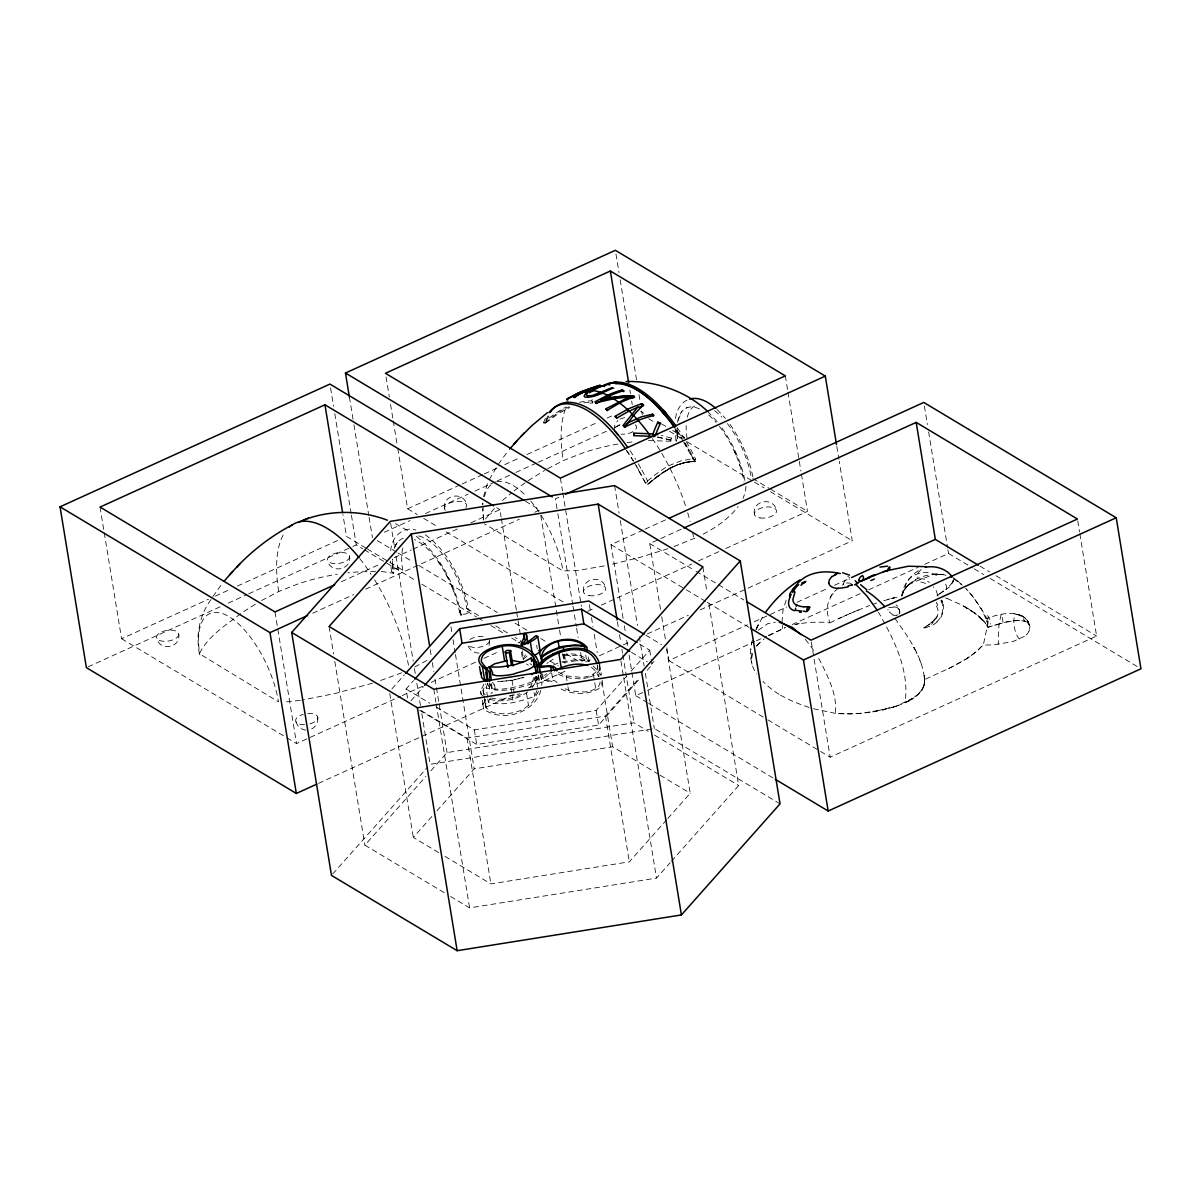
<?xml version="1.0" encoding="UTF-8"?>
<svg xmlns="http://www.w3.org/2000/svg" width="1201" height="1201" viewBox="0 0 1201 1201"><rect width="100%" height="100%" fill="white"/><g stroke="black" fill="none" stroke-linecap="round" stroke-linejoin="round"><path stroke-width="0.75" stroke-dasharray="5 3.75" d="M745.971 486.135L745.521 491.479L743.059 498.4M924.62 682.003L924.275 675.743L924.44 678.865M782.001 622.238L782.992 610.003L786.67 598.698M210.941 599.569C199.471 615.197 195.793 635.224 199.456 654.035M843.012 584.617L844.843 580.699L849.753 578.912M677.064 428.277L677.439 437.404M903.407 591.643L901.816 595.981L903.858 590.096L909.848 583.431L916.078 579.197L923.809 576.135A23.93 11.455 -9.3 0 1 934.648 574.498L936.87 574.438M418.699 535.961A57.903 25.026 65.5 0 1 466.784 608.547C473.374 612.495 462.745 616.473 459.623 612.825A59.57 25.761 65.5 0 0 414.525 539.624M482.742 504.615L482.817 503.054L482.757 504.375M198.195 636.815L198.255 635.524M198.255 635.269L198.315 633.948M489.287 684.105L489.543 692.572M491.449 683.879L492.245 688.728L491.014 693.833M600.065 681.973C600.215 687.918 593.504 689.944 588.88 691.221A14.127 6.756 -9.3 0 1 584.407 692.001L571 690.995L561.903 687.603M922.999 688.188L924.62 681.778M953.039 581.659C954.3 576.735 951.582 587.049 948.22 587.694A40.309 19.291 -9.3 0 1 946.523 588.985L944.842 590.201M494.917 689.824L494.947 689.314A68.832 32.952 -9.3 0 0 494.917 687.152L494.076 682.123M178.784 634.263A11.214 5.374 -9.3 0 1 162.27 641.154A11.214 5.374 -9.3 0 1 162 631.786A11.214 5.374 -9.3 0 1 178.784 634.263C181.006 647.909 159.448 651.603 156.836 638.256M317.815 717.582C318.265 722.657 315.398 727.686 310.564 729.457M349.596 556.588A11.214 5.374 -9.3 0 1 333.082 563.464A11.214 5.374 -9.3 0 1 332.812 554.111A11.214 5.374 -9.3 0 1 349.596 556.588C351.818 570.22 330.26 573.928 327.648 560.582M444.475 508.338C442.253 494.707 463.811 490.999 466.423 504.345M489.152 645.357L489.573 640.478M583.521 591.673C581.284 578.026 602.842 574.318 605.469 587.679M614.357 430.108L614.777 425.229L617.779 420.47M754.333 513.998C752.096 500.352 773.654 496.644 776.281 510.005M752.396 640.193C749.349 651.317 749.649 664.318 756.75 673.926M671.389 438.17L661.316 435.332M657.382 436.924L671.164 440.016M924.38 684.225L924.56 682.904M483.162 696.13L481.361 694.523L480.52 691.251L484.363 683.099M538.498 691.281L532.388 702.165L523.801 708.995A23.224 11.124 -9.3 0 1 515.079 712.253L511.926 712.944A24.08 11.53 -9.3 0 1 496.583 713.214A23.81 11.394 -9.3 0 1 491.509 711.788L486.225 707.914L483.027 690.215L485.654 684.03M486.225 707.914L485.414 704.792L487.081 700.168M390.775 550.794C390.895 538.258 402.83 525.422 415.861 530.121M675.502 418.518C676.448 410.262 681.207 401.704 689.524 399.077M939.392 594.03L946.553 588.925L946.673 586.448L944.827 582.38M483.478 496.839L487.591 483.102M901.801 595.996C903.152 584.392 910.853 574.153 921.392 569.229L917.414 573.688L917.969 578.236M1029.572 629.219L1029.767 628.078A35.775 17.129 -9.3 0 0 1029.812 626.186L1029.107 624.025A13.031 6.245 -9.3 0 0 1026.119 621.728C1014.229 617.975 1002.009 623.424 990.51 626.427M924.004 685.696L924.515 683.384A48.806 23.359 -9.3 0 0 924.56 680.652C923.224 657.803 908.346 637.146 895.21 618.83M751.316 644.577L752.021 641.859M556.994 682.753C553.496 676.253 536.292 685.155 546.53 675.938A29.064 13.917 -9.3 0 1 548.302 674.407M678.01 420.41L681.778 411.688M1029.362 630.06L1029.017 631.02M538.468 675.653L535.916 682.063L531.818 687.993M540.855 690.23C534.715 713.064 502.063 722.927 483.748 709.1L482.111 700.964M752.607 653.299L751.391 660.115L751.961 664.243M487.516 697.06L486.18 687.362A28.629 13.706 -9.3 0 1 487.471 684.45L488.387 683.099M536.952 690.635L534.64 696.31L530.377 697.856A65.635 31.421 -9.3 0 1 522.63 700.273L513.307 702.555A35.264 16.874 -9.3 0 1 503.219 703.696L501.042 703.741A36.886 17.655 -9.3 0 1 492.485 703.246L488.567 701.939A28.629 13.706 -9.3 0 1 489.858 699.027M924.049 685.576L921.978 690.035L917.474 695.169A40.864 19.561 -9.3 0 1 911.919 699.207L908.617 701.054M536.111 676.703L530.001 687.588M534.19 677.124L532.253 681.733L532.854 685.381M902.912 592.573L902.131 594.57L905.179 588.64L903.978 590.622M923.734 686.492L920.612 691.866M647.414 481.061L646.648 482.862M547.596 418.428L545.945 422.302L548.932 416.011M937.876 614.357L937.155 616.008M394.468 547.956L395.73 545.029M525.528 654.8L522.87 659.124M756.135 629.444L762.425 617.179M755.984 629.759L758.852 623.229L756.615 628.063M952.858 582.17L946.553 588.925M545.839 422.677L558.6 413.489L569.769 407.439M489.257 479.739L497.349 465.763M671.389 437.945L670.819 440.302M830.101 597.287L835.175 590.817M381.242 571.406L393.613 573.267A59.57 25.761 65.5 0 1 392.532 559.306M485.669 699.327L483.177 704.206L483.072 707.449M831.813 594.54L827.759 604.328L827.414 613.171L829.681 622.839L827.744 622.658A56.837 27.203 -9.3 0 0 822.37 622.208L809.114 622.328L795.918 624.265M395.714 545.059L397.276 542.582M940.863 617.494C943.551 612.495 944.932 605.394 941.734 600.365M489.888 699.027L490.503 698.081M212.847 596.672L221.885 583.986M498.31 464.322L507.423 451.726M921.978 689.99L916.678 695.799M908.466 584.932L904.443 589.856A65.89 31.541 -9.3 0 0 902.897 592.663M485.489 518.952L495.593 506.987M923.914 627.943L923.959 627.958A3.498 2.942 24.8 0 0 924.515 627.928A8.917 7.476 24.5 0 0 925.16 627.838L925.611 627.748A27.893 23.254 23.7 0 0 927.037 627.372L930.685 625.346A9.293 3.258 -48.4 0 0 931.691 624.25L933.252 621.863L932.321 622.073A4.549 1.591 -48.4 0 0 931.18 622.899L936.87 616.879L934.438 620.046A31.947 26.092 17.8 0 1 932.997 621.277L925.476 626.877M905.359 588.385L911.169 582.23M906.47 586.989L908.061 585.052M756.795 645.673L764.091 638.887M583.776 402.83A69.628 53.535 -58.3 0 1 591.868 402.38L592.949 401.569M899.054 613.981L899.504 613.396A5.089 3.693 16.9 0 0 899.714 612.96L899.414 607.421L896.021 604.884M391.931 688.849L404.362 674.857M407.574 698.111L406.073 688.999L413.549 680.577M410.952 700.768L423.413 686.732M332.722 873.998L427.631 767.094M444.22 892.688L364.879 845.144L425.905 776.416M430.874 770.802L447.072 752.577L633.963 722.777L648.24 731.334M438.65 852.59L413.324 837.412L431.955 816.425M436.924 810.825L474.2 768.85L612.645 746.782L658.553 774.285M436.233 707.074L474.335 729.908L596.161 710.482L626.066 676.809M631.05 671.194L649.741 650.146L638.617 643.481M421.116 710.617L467.024 738.135L605.469 716.051L639.007 678.28M651.437 664.288L653.914 661.481M419.569 710.241L476.722 744.485L598.548 725.059L639.668 678.745M647.144 670.338L652.128 664.723L651.227 659.259M756.225 646.318L759.407 642.73M444.986 856.388L490.894 883.906L629.339 861.823L666.6 819.848M667.846 818.451L690.215 793.26L666.645 649.336M450.555 896.486L469.606 907.896L656.497 878.096L670.203 862.663M671.449 861.267L738.675 785.529L708.59 601.791M671.044 440.287L657.623 437.209M936.825 621.653A31.001 24.08 3.8 0 0 940.518 617.344A28.764 22.834 -8.1 0 0 942.605 607.631L942.154 602.737A1.711 1.516 -1.6 0 0 942.47 601.971L942.335 601.191A2.327 2.057 -1.6 0 0 941.809 600.5L942.995 602.752L941.374 600.08M934.513 619.956L934.753 619.716A17.249 14.157 19.3 0 0 935.624 618.68M918.855 693.818L907.085 701.774M758.341 630.18L767.709 623.694L775.306 622.133M937.23 621.938L934.003 624.415A28.644 23.96 24.2 0 1 929.154 626.712M634.413 462.7L645.553 483.312L647.339 484.423L649.336 482.682A126.555 95.254 -60.7 0 1 669.573 468.195L675.983 465.523M591.883 401.104L592.678 402.966L586.118 403.236M502.453 500.472L511.596 492.815M647.474 480.985L656.962 473.464A126.51 95.51 -61 0 1 668.567 465.778L680.982 460.869L693.187 458.677A114.41 49.661 65.6 0 0 688.143 448.934M546.965 663.432L548.211 662.382M639.442 471.347A114.846 48.761 65.9 0 1 645.568 483.252L647.714 484.498L661.421 473.734L673.191 466.724M650.387 482.186C662.096 472.218 675.608 463.331 691.236 461.559M834.515 591.357L837.157 589.286M514.043 490.849L526.684 481.706M536.442 677.199L536.757 678.16A78.155 37.411 -9.3 0 1 537.042 679.376C533.364 685.02 522.645 685.981 516.34 688.518A32.157 15.388 -9.3 0 1 498.94 690.26L494.917 689.929M928.583 624.865L930.009 623.844L924.019 627.733M527.734 691.911C516.49 700.168 500.997 703.201 487.681 698.622M943.611 591.012L938.777 594.45M240.71 613.636C225.773 625.196 207.803 636.245 199.426 653.749L278.512 701.864A71.084 30.731 65.5 0 0 229.091 616.698A71.084 30.731 65.5 0 0 199.846 654.71M938.822 594.36L936.96 595.621A67.962 32.532 -9.3 0 1 938.281 595.966M967.15 658.328L969.387 656.797M937.546 595.291L936.45 591.027L933.417 586.899M523.666 658.899L525.062 657.893A21.258 10.178 -9.3 0 0 527.044 655.971M549.442 673.551L550.779 672.665M914.006 697.796L896.006 706.203L872.767 711.878L877.631 711.037M1024.378 636.41L1012.683 641.619L995.689 644.532A65.89 31.541 -9.3 0 1 990.134 644.952L984.099 645.072A25.491 12.205 -9.3 0 1 983.139 645.042L977.224 650.717A111.993 53.61 -9.3 0 1 964.808 659.859L951.492 667.231L924.605 679.556M926.872 626.006L927.938 625.316M243.653 611.579L255.843 603.893M528.14 480.685L544.593 470.447M549.668 661.316L553.286 659.214M911.919 699.207L912.94 698.562M694.568 459.908C695.589 457.371 695.109 462.265 694.658 461.244M667.08 470.011L670.023 468.255A126.976 95.329 -60.5 0 0 647.714 484.483M558.465 672.305L566.196 675.893L582.02 677.424A14.127 6.756 -9.3 0 0 586.493 676.643C591.988 675.608 599.629 671.899 597.347 665.009M768.94 635.674L785.169 627.553M925.355 626.952L924.23 627.613M426.925 660.46L413.955 667.441M703.155 534.235L711.427 529.566A119.094 57.002 -9.3 0 0 730.118 515.469A121.241 58.038 -9.3 0 0 738.09 506.537M261.608 600.515L278.737 591.508L298.764 583.641A119.094 57.002 -9.3 0 1 328.053 575.91A121.241 58.038 -9.3 0 1 337.286 574.258M547.611 468.78L563.239 460.614L583.266 452.747A119.094 57.002 -9.3 0 1 612.555 445.016A121.241 58.038 -9.3 0 1 618.08 443.995M619.941 419.134L624.79 417.513M909.757 700.453L904.953 702.795A63.698 30.49 -9.3 0 1 894.069 706.894L882.435 710.031L887.164 708.89M670.023 468.255L672.005 467.279M674.076 546.56L696.895 537.312M829.951 622.794L833.839 620.932A371.049 177.613 -9.3 0 1 846.54 615.092L859.586 609.402M909.022 700.784L904.984 702.735C909.878 670.668 893.964 639.337 878.486 612.255M948.505 668.687L965.424 659.499A110.987 53.129 -9.3 0 0 978.875 649.291L983.484 644.216L986.336 630.615A32.037 3.243 -73.9 0 0 987.192 627.057L988.768 619.01A11.004 1.111 -73.9 0 0 988.813 617.93L986.516 618.26M671.944 467.054L676.388 465.372M553.316 665.174L558.315 663.012M565.821 408.22L569.064 406.809M104.232 532.674L121.601 638.737L208.494 599.224M215.309 596.131L230.637 589.151M237.453 586.058L337.976 540.345M397.741 448.348L407.634 508.774L460.463 484.754M462.16 483.973L482.607 474.68M484.318 473.9L497.935 467.699M504.75 464.607L520.093 457.626M526.909 454.533L598.473 421.986M606.985 418.113L612.105 415.786M88.093 666.855L221.329 606.265M228.16 603.157L246.956 594.615M248.652 593.834L351.142 547.236M352.854 546.455L356.277 544.909L362.687 548.752M384.38 532.223L410.006 520.573M425.379 513.593L468.09 494.166M474.92 491.059L495.412 481.736M497.124 480.955L514.208 473.194M515.905 472.413L536.412 463.091M538.123 462.325L606.445 431.249M614.987 427.361L621.818 424.253M341.444 581.704L380.627 563.885M394.258 557.684L411.297 549.938M412.994 549.157L459.007 528.245M470.927 522.81L499.901 509.644L501.087 516.955M558.825 497.304L555.417 498.85L557.534 511.806M312.695 613.216L353.695 594.57M365.644 589.136L519.387 519.222M534.76 512.226L539.88 509.9L525.453 501.252M623.079 618.335L611.024 544.669L643.316 529.986M645.012 529.206L667.11 519.162M660.52 609.372L649.741 543.543L682.198 528.785M286.919 737.819L296.557 743.584L400.488 696.325M402.185 695.544L422.632 686.251M431.159 682.378L475.461 662.231M483.973 658.358L499.301 651.392M518.051 642.865L521.459 641.319L515.019 637.461M587.709 611.294L594.525 608.201M601.341 605.094L691.641 564.035M698.457 560.927L718.904 551.634M725.719 548.542L807.492 511.341L801.202 472.894M318.535 783.352L513.262 694.809M528.635 687.813L566.211 670.728M585.788 661.931L590.907 659.604M599.449 655.716L621.653 645.613M623.364 644.847L630.195 641.739M647.279 633.963L688.278 615.317M700.228 609.883L746.346 588.91M748.058 588.145L852.26 540.75L839.229 461.214M666.81 647.759L668.912 660.565L747.472 624.835M754.303 621.728L786.745 606.97M796.999 602.317L827.744 588.325M834.575 585.217L849.948 578.236M629.114 655.176L635.749 695.694L645.958 691.055M647.654 690.29L754.738 641.589M756.435 640.809L766.643 636.17M768.34 635.404L785.334 627.673M792.135 624.58L860.126 593.654M868.623 589.796L917.924 567.382M924.725 564.29L948.52 553.466L972.57 567.878M820.583 751.466L830.161 757.2L1096.603 636.05L1079.834 533.664M692.962 458.812A2.477 1.321 22.6 0 0 694.043 460.118L694.418 459.983A112.609 48.61 65.6 0 0 685.005 442.824M843.282 616.548L846.54 615.092L838.538 618.635M849.813 613.636L869.674 605.499M401.765 672.8L377.204 681.718M685.711 408.28L687.903 407.394M675.908 465.357L676.794 465.207M676.313 465.192L677.184 465.057M897.763 614.837L896.336 615.242M676.703 465.042L680.006 464.066M677.109 464.892L680.397 463.931M523.651 677.304L511.641 680.472L498.19 681.583M532.253 681.733L527.99 683.279A65.635 31.421 -9.3 0 1 520.243 685.696L510.92 687.978A35.264 16.874 -9.3 0 1 500.832 689.119L498.655 689.164A36.886 17.655 -9.3 0 1 490.098 688.668L486.03 687.963M873.157 604.223L876.67 602.992M667.906 548.707L640.133 557.324L611.414 564.44M589.511 677.064L593.204 675.713A11.77 5.63 -9.3 0 0 596.372 674.016L599.314 670.623L599.915 665.654M895.991 706.248L891.803 707.599L896.321 706.158M679.901 463.916L682.003 463.451M372.565 683.174L334.989 693.517L301.706 700.138M521.94 677.995L523.951 677.364M680.306 463.796L682.408 463.331M562.759 662.607L579.693 660.31A32.037 15.328 -9.3 0 1 584.241 660.625L589.106 661.571L588.205 656.106M999.367 623.935L987.807 627.237L987.147 619.611A16.664 1.681 -73.9 0 1 987.898 618.155C1000.673 613.035 1024.603 608.231 1029.782 625.991L1027.41 622.388M989.654 626.757L987.792 627.312A84.16 40.279 -9.3 0 0 986.817 625.421A100.974 48.34 -9.3 0 0 982.283 619.521M883.786 600.665L899.939 596.447M561.993 661.736L576.57 659.559A24.515 11.74 -9.3 0 1 580.458 659.664L586.613 660.49L585.728 655.025M1000.328 623.679L1002.189 623.154M681.913 463.316L684.015 462.895M682.303 463.211L686.026 462.43M588.145 677.484L583.611 678.46M519.748 678.61L503.85 681.387A37.997 18.195 -9.3 0 1 495.112 681.583M890.857 598.608L894.445 597.693L887.749 599.404M683.909 462.79L685.621 462.52M886.698 708.95L863.294 713.049A83.109 39.783 -9.3 0 1 850.203 713.844L835.356 713.334C837.487 695.439 828.69 678.355 821.049 662.742A95.134 43.071 72.6 0 0 817.446 656.452M794.657 624.58L799.22 623.514M517.196 694.418L519.763 693.818M579.422 402.29L584.902 401.269A72.105 55.441 -58.3 0 1 586.583 401.074L591.748 400.789A114.38 49.361 65.6 0 1 592.483 398.927M685.516 462.415L686.432 462.34M604.328 565.926L578.026 570.43L563.014 570.97L484.348 523.816M685.906 462.34L687.227 462.175M686.311 462.25L695.334 461.319L694.268 461.259M687.107 462.1L689.239 461.83M562.488 654.95C571.736 652.593 582.59 654.065 589.106 661.571M563.644 655.611L577.261 655.431L586.613 660.49M780.034 803.859L654.38 728.557L430.108 764.316L421.356 710.947M688.698 461.83L689.629 461.769M514.418 694.989L508.669 695.739M300.19 700.378L283.451 702.225M689.509 461.709L692.031 461.469M541.711 685.351A105.493 50.502 -9.3 0 0 541.771 682.138L550.418 680.952L555.192 683.279M888.77 607.586L893.904 607.121M691.1 461.514L692.437 461.439M691.896 461.424L692.842 461.394M592.934 402.815L592.498 401.659M692.286 461.394L693.232 461.364M692.692 461.364L693.638 461.334M693.082 461.334L694.824 461.274M693.472 461.304L694.418 461.289M648.48 440.602L674.046 441.307M580.188 678.82L570.145 678.175L561.272 675.668A32.562 15.583 -9.3 0 1 557.099 673.281L556.123 672.455M934.483 574.483L935.894 574.438M375.688 571.241L354.445 572.126A121.241 58.038 -9.3 0 0 347.78 572.817M937.771 574.438L940.368 574.483A35.775 17.129 -9.3 0 1 943.956 574.724L946.013 574.994M938.897 574.453L940.368 574.483L937.245 574.363L943.25 574.663M479.124 653.059C473.825 653.314 468.915 649.561 467.624 644.472M851.359 583.356L849.077 583.085A16.334 4.279 12.2 0 0 846.75 582.995L843.162 583.551A5.089 1.336 12.2 0 0 843.147 584.166L843.402 584.437M305.85 730.058C301.076 729.878 297.082 726.035 295.881 721.576M488.417 702.54L487.816 698.892M684.555 438.155L680.126 437.734A3.438 1.651 -9.3 0 0 678.805 438.08L676.073 439.941L676.643 441.443M946.013 575.294L941.179 574.168A96.711 49.076 73.9 0 0 934.348 573.958C925.686 577.981 917.084 580.203 908.557 584.857A32.517 30.265 76.5 0 1 911.619 582.365L916.603 579.678L921.587 578.747A11.124 10.344 76.5 0 1 925.13 579.543L929.349 582.485M813.407 708.71L835.341 713.379A77.96 37.321 -9.3 0 0 872.737 711.743M893.049 615.107L887.074 610.093M809.189 707.404L805.376 706.143A222.951 106.724 -9.3 0 1 790.603 700.333L780.44 695.214M947.229 598.503L962.106 605.244L976.713 614.507A140.187 67.106 -9.3 0 1 979.866 617.149L982.298 619.521M395.459 523.711L409.736 531.758M402.8 548.061A57.903 25.026 65.5 0 0 402.71 570.16L395.639 568.628A3.438 1.651 -9.3 0 0 394.303 568.974L391.466 571.181L393.613 573.267M847.741 576.465L849.753 577.486M963.337 605.92L973.26 611.97M964.403 606.505L968.126 608.682M545.059 422.992L556.273 413.895A117.818 90.811 -58.6 0 1 565.761 408.25A117.953 50.997 65.5 0 0 563.239 460.614M526.518 664.003L528.305 665.024M980.046 566.196L989.624 571.931M996.004 575.759L1096.603 636.05M974.176 568.839L983.799 574.603M990.209 578.447L1140.95 668.792M640.583 411.312L643.796 413.234M661.481 423.833L666.315 426.73M672.74 430.589L687.212 439.251A57.903 25.026 65.5 0 1 686.206 425.619M752.892 478.614L768.955 488.237M770.562 489.197L807.492 511.341M648.72 418.774L655.13 422.617M669.558 431.264L680.772 437.99M687.182 441.833L752.892 481.211M754.498 482.171L764.106 487.921M770.517 491.764L852.26 540.75M649.741 543.543L694.448 570.34M696.055 571.301L743.944 600.005M611.024 544.669L684.78 588.88M686.387 589.841L705.633 601.371M707.239 602.332L748.929 627.327M496.689 507.723L499.901 509.644M645.763 635.164L661.586 644.652M668.912 660.565L766.298 718.934M767.904 719.879L818.992 750.505M407.634 508.774L417.272 514.538M423.683 518.397L438.14 527.044M446.156 531.863L563.329 602.076M631.486 652.353L647.354 661.871M377.234 540.54L396.465 552.07M398.071 553.03L412.498 561.678M418.909 565.521L497.439 612.585M515.064 623.154L527.885 630.825M540.705 638.512L547.116 642.355M566.347 653.884L580.774 662.532M635.749 695.694L646.979 702.42M648.585 703.381L773.654 778.338M365.78 548.016L346.504 536.457L342.916 514.523M367.386 548.977L402.71 570.16M466.784 608.547L479.649 616.263M495.728 625.901L508.593 633.603M364.278 549.713L415.576 580.443M421.986 584.286L476.467 616.939M478.073 617.899L484.483 621.743M490.894 625.586L503.714 633.272M511.731 638.061L519.748 642.865M550.193 661.12L558.21 665.924M654.59 735.132L738.675 785.529M660.13 775.23L690.215 793.26M406.073 688.999L429.883 703.261M121.601 638.737L285.313 736.859M968.411 608.847L971.174 610.573M778.848 694.253L773.834 690.86A192.04 91.937 -9.3 0 1 770.532 688.338L769.286 687.302A207.668 99.413 -9.3 0 1 762.95 681.402M953.459 578.612L960.965 584.016M529.911 663.613L531.773 664.799M425.424 534.835C449.759 552.745 463.331 582.35 469.111 611.369M591.417 667.306L594.63 670.053L598.759 676.809M593.159 666.225L596.762 669.347L600.65 675.277M953.534 577.711L962.241 585.142M416.402 536.367C440.812 556.378 456.185 586.163 461.469 617.029L460.028 609.477M1027.17 622.193L1028.867 623.619M940.728 600.68L941.524 601.776A9.698 7.206 17 0 1 941.779 602.692L941.944 602.947M957.542 580.834L961.461 584.437M717.087 409.526L725.464 418.428M982.883 620.046L974.311 612.63L985.706 623.559L983.769 621.142M707.644 411.418L717.417 422.016M483.838 693.337L485.219 694.869M972.66 596.372L965.814 588.565A91.516 46.434 73.9 0 1 972.66 596.372L981.247 608.472L986.757 618.575M805.376 639.412L809.579 644.682A95.134 43.071 72.6 0 1 813.617 650.387M489.453 683.144L492.245 688.728M487.141 683.099L490.083 688.954M1019.469 639.067C1011.722 631.396 1010.446 600.86 1025.159 621.352A16.889 8.092 -9.3 0 0 1016.887 620.602L1005.777 622.193A40.309 19.291 -9.3 0 0 1003.105 622.899L1001.859 614.582A24.365 2.942 -89 0 0 1001.094 614.462L998.932 625.015L998.211 644.216M974.777 599.149L982.178 610.648L986.321 619.686M546.095 420.335L546.275 421.386A3.213 2.867 81.9 0 1 545.779 422.572M675.683 429.808L682.934 440.872M730.118 424.463C741.227 440.407 749.304 458.587 753.072 477.683M722.071 428.066C733.466 444.43 741.693 463.151 745.341 482.787M626.291 450.165L633.528 461.289M438.29 561.828L440.827 565.596M686.251 441.638L690.08 448.258A113.705 49.136 65.6 0 1 695.754 459.307M684.585 442.974L688.068 449.024M638.271 463.826L641.874 470.191M683.744 442.283L693.067 459.157M636.215 465.658L639.442 471.362M445.601 573.643L449.264 580.819M915.432 650.522L913.766 647.369L917.024 653.794M461.109 615.077L458.707 608.622M734.006 450.495L735.988 454.999M919.756 659.934L921.047 663.177M451.786 586.598L453.543 591.027M936.915 603.337L936.525 602.241M936.96 603.457L937.681 605.709M538.138 675.773L539.639 684.375M739.456 464.111L740.146 466.108M494.662 685.771L493.176 683.234A76.744 36.736 -9.3 0 0 492.38 682.258M538.303 675.022L539.339 679.931M924.41 679.796L924.59 680.862L924.305 676.103M905.269 588.52C905.374 575.729 923.179 569.184 933.823 574.153A24.365 21.153 33.9 0 1 939.392 577.156M1077.732 520.859L1079.534 531.833M924.395 406.118L927.412 424.538M928.613 431.91L947.619 547.941M947.919 549.773L948.52 553.466M836.812 446.412L838.929 459.367M785.319 375.868L787.706 390.505M788.006 392.337L800.902 471.062M811.306 642.025L830.161 757.2M702.87 566.872L707.089 592.603M615.963 253.996L618.98 272.492M620.196 279.893L636.56 379.786M638.977 394.589L639.893 400.128M641.709 411.237L642.31 414.93M629.849 390.01L630.45 393.673M631.651 400.999L632.236 404.662M661.721 616.683L665.609 640.448M649.741 650.146L650.927 657.427M614.597 485.609L619.115 513.217M620.317 520.573L637.506 625.481M639.307 636.53L644.126 665.985M645.342 673.341L654.38 728.557M624.295 625.706L625.196 631.231M626.697 640.448L627.913 647.804M617.419 621.713L618.32 627.222M619.521 634.578L620.722 641.935M621.923 649.276L622.523 652.954M622.839 654.785L633.963 722.777M620.992 661.271L623.409 675.983M623.709 677.814L656.497 878.096M599.584 664.123L601.386 675.052M589.376 604.703L590.276 610.228M591.492 617.614L592.994 626.847M594.21 634.218L597.227 652.668M599.344 665.594L600.86 674.812M602.061 682.198L612.645 746.782M597.242 665.504L599.029 676.433M605.469 716.051L629.339 861.823M593.324 674.121L595.711 688.698M560.402 478.133L562.503 490.954M562.804 492.785L581.389 606.295M596.161 710.482L598.548 725.059M557.834 513.653L572.682 604.298M572.982 606.145L576.315 626.487M576.615 628.333L578.131 637.581M580.548 652.383L582.065 661.631M564.44 654.44L565.641 661.736M540.795 515.439L559.261 628.213M559.561 630.06L560.762 637.446M563.494 654.08L565.01 663.327M562.714 653.869L563.9 661.166M566.196 675.893L567.698 685.005M567.983 686.822L568.583 690.47M551.634 672.905L552.835 680.201M542.537 673.791L543.437 679.256M541.501 673.431L542.702 680.712M536.652 645.252L537.237 648.9M540.585 674.857L541.771 682.138M536.607 676.628L537.207 680.276M535.871 676.178L537.673 687.137M534.865 677.889L536.051 685.17M534.055 692.677L534.64 696.31M501.387 518.787L516.37 610.228M516.67 612.06L520.859 637.656M522.18 650.717L523.681 659.829M521.459 652.218L522.66 659.514M526.458 693.097L528.545 705.858M512.031 680.412L514.118 693.172M510.92 687.978L511.806 693.442M512.106 695.259L513.307 702.555M490.969 683.894L492.455 693.007M483.027 690.215L483.823 695.079M484.619 699.928L485.414 704.792M482.262 700.003L483.748 709.1M480.52 691.251L481.061 694.478M474.335 729.908L476.722 744.485M450.93 626.772L451.831 632.311M453.047 639.698L455.164 652.608M455.464 654.455L474.2 768.85M467.024 738.135L490.894 883.906M386.046 376.949L389.349 397.096M390.55 404.407L392.952 419.059M393.252 420.89L397.441 446.517M430.213 649.681L431.114 655.191M432.33 662.547L433.831 671.734M435.032 679.075L447.072 752.577M433.801 689.239L435.903 702.105M436.203 703.936L469.606 907.896M390.625 523.216L394.844 548.977M396.045 556.348L413.219 661.256M414.435 668.612L415.636 675.983M416.837 683.339L421.056 709.1M349.401 397.081L353.649 422.977M353.95 424.824L368.797 515.469M369.097 517.316L372.43 537.673M389.755 693.502L413.324 837.412M330.545 387.773L333.563 406.268M334.779 413.654L351.127 513.473M351.428 515.334L356.277 544.909M329.074 626.487L333.593 654.05M334.794 661.406L364.879 845.144M274.984 611.925L296.557 743.584M100.043 507.077L103.932 530.842M536.862 682.258L537.057 683.474M751.556 658.013L750.805 648.885M675.983 440.617L674.872 425.364M391.496 571.511L390.385 561.047M483.493 520.078L482.652 508.578M782.331 625.391L782.647 628.543M392.637 565.311L392.997 569.244M677.124 434.207L677.484 438.245M602.301 680.231L601.701 685.186L598.759 688.593A11.77 5.63 -9.3 0 1 595.591 690.29C585.518 694.718 573.778 694.268 563.659 690.245A32.562 15.583 -9.3 0 1 559.486 687.858M392.937 568.298L392.577 559.126M392.562 560.672L392.577 563.629M278.737 591.508A117.953 50.997 65.5 0 1 284.232 533.289M359.91 558.81A117.953 50.997 65.5 0 1 371.094 574.318M374.652 579.888A117.953 50.997 65.5 0 1 408.46 665.219M394.378 548.136A59.57 25.761 65.5 0 1 403.941 538.153M307.711 713.529A11.214 5.374 -9.3 0 1 317.8 717.327A11.214 5.374 -9.3 0 1 309.107 724.053M304.604 724.653A11.214 5.374 -9.3 0 1 295.641 720.78A11.214 5.374 -9.3 0 1 303.283 714.325M489.528 641.034A11.214 5.374 -9.3 0 1 478.614 647.339A11.214 5.374 -9.3 0 1 467.444 643.946M469.966 639.517A11.214 5.374 -9.3 0 1 484.739 636.68M677.049 430.408A112.609 48.61 65.6 0 1 681.567 437.239M543.543 422.797A114.846 48.761 65.9 0 1 546.725 415.906M626.472 450.285A114.846 48.761 65.9 0 1 633.287 460.764M483.718 519.387A71.084 30.731 65.5 0 1 483.102 507.077M484.438 496.689A71.084 30.731 65.5 0 1 492.59 483.583M496.719 481.841A71.084 30.731 65.5 0 1 526.834 496.704M530.752 501.057A71.084 30.731 65.5 0 1 563.014 570.97M677.529 438.725A59.57 25.761 65.5 0 1 677.019 431.684M677.589 422.392A59.57 25.761 65.5 0 1 701.369 409.886M708.695 415.021A59.57 25.761 65.5 0 1 716.141 422.407M719.384 426.34A59.57 25.761 65.5 0 1 743.989 481.946M652.308 438.56A117.953 50.997 65.5 0 1 685.861 506.777M687.708 512.737A117.953 50.997 65.5 0 1 690.14 521.609M692.527 532.043A117.953 50.997 65.5 0 1 693.758 538.844M547.956 415.921A115.311 48.986 65.9 0 0 546.02 420.23L556.543 412.664A120.685 92.642 -58.2 0 1 566.287 406.839M630.045 450.69A115.311 48.986 65.9 0 1 635.734 459.503M641.904 470.131A115.311 48.986 65.9 0 1 647.519 480.94M676.253 430.063A114.38 49.361 65.6 0 1 681.958 438.785M677.214 427.706A113.66 49.061 65.6 0 1 684.045 438.035M687.287 417.167A57.903 25.026 65.5 0 1 695.544 405.638M714.595 410.697A57.903 25.026 65.5 0 1 721.816 417.182M727.371 423.608A57.903 25.026 65.5 0 1 751.286 477.653M445.406 510.32A11.214 5.374 -9.3 0 1 455.524 501.463A11.214 5.374 -9.3 0 1 465.808 507.693M635.179 424.794A11.214 5.374 -9.3 0 1 633.708 431.234A11.214 5.374 -9.3 0 1 621.142 434.177M615.708 427.256A11.214 5.374 -9.3 0 1 621.022 424.223M627.072 442.584A121.241 58.038 -9.3 0 1 633.948 441.728M540.36 675.322A77.359 37.036 -9.3 0 1 541.351 679.075L542.191 678.025A37.291 17.85 -9.3 0 1 546.59 673.761M521.414 694.418A23.224 11.124 -9.3 0 1 512.692 697.676L509.539 698.366A24.08 11.53 -9.3 0 1 494.196 698.637A23.81 11.394 -9.3 0 1 491.539 698.036M843.582 584.016A5.344 1.381 26.9 0 1 843.537 583.836M842.757 585.457A5.51 2.102 6.3 0 1 842.862 585.097M896.171 615.452A10.314 8.302 88.8 0 1 893.094 614.942M899.729 612.96A5.555 4.023 13.2 0 0 899.684 611.144A6.966 5.074 7.3 0 0 898.168 608.817M893.889 606.895A5.344 3.903 6.2 0 1 898.453 608.667M887.689 609.778A5.329 0.886 7.6 0 1 888.275 609.808M945.592 597.963A67.962 32.532 -9.3 0 1 947.199 598.533M920.792 582.035A16.499 11.425 24.8 0 1 928.208 584.767M987.312 615.693A22.744 7.191 -77 0 1 990.465 624.085M986.576 620.677A17.069 1.231 77.7 0 1 987.672 624.235M937.32 616.068A23.87 19.291 12.4 0 1 935.939 618.83M936.495 605.995A24.62 19.666 15 0 1 938.296 614.402M1028.972 631.02A23.93 11.455 -9.3 0 1 1024.558 636.44M953.174 579.407A16.889 8.092 -9.3 0 1 952.768 582.17M545.719 422.887L543.558 422.812L545.734 422.782M1018.988 614.852L1014.109 613.711L1018.988 614.852M1021.781 615.783L1017.337 614.342L1022.937 616.293L1026.915 619.581L1021.781 615.783M1029.152 624.19L1027.666 620.707L1029.497 625.045L1029.152 624.19M924.41 679.226L924.29 675.638L924.41 679.226M760.023 517.931A11.214 5.374 -9.3 0 0 776.537 511.056A11.214 5.374 -9.3 0 0 759.753 508.578A11.214 5.374 -9.3 0 0 760.023 517.931M589.211 595.621A11.214 5.374 -9.3 0 0 605.724 588.73A11.214 5.374 -9.3 0 0 588.94 586.253A11.214 5.374 -9.3 0 0 589.211 595.621"/><path stroke-width="1.5" d="M622.388 389.83L623.634 391.511L622.388 389.83A123.373 95.449 -57.5 0 0 607.601 395.204L595.02 401.78L596.086 403.521M641.844 405.443L641.289 403.926M623.484 425.709L624.82 427.211L623.289 425.484M627.372 409.676L628.678 411.418L637.761 407.169L623.394 425.079M609.958 398.041L612.675 397.531A121.962 107.069 -10.4 0 1 633.573 395.73C634.098 399.558 634.563 395.369 633.407 397.321M633.723 433.306L633.813 435.633L654.875 436.518M613.696 388.298C612.75 387.368 610.784 389.469 603.833 392.096M537.087 672.08C539.669 652.548 516.01 641.965 499.676 646.874C492.5 648.96 480.82 652.188 481.301 661.481C484.588 667.501 494.136 673.191 487.711 680.877M624.91 427.001L637.911 420.83L636.635 419.044M628.979 411.042L616.698 418.173L615.197 416.507M627.177 424.133L633.888 415.036A117.263 60.485 -80.1 0 1 643.361 405.337L642.82 404.152M633.888 435.603L633.738 433.141L652.984 433.921A107.67 39.333 -87 0 1 657.863 422.167L660.43 423.262A106.078 38.672 -86.9 0 0 655.836 434.357L655.04 435.152A3.183 1.081 -37.8 0 1 654.035 435.828L653.794 435.948M642.25 403.911C643.181 406.493 644.081 405.608 643.361 404.677M523.336 634.068C526.308 637.596 517.481 647.429 522.675 643.316A21.258 10.178 -9.3 0 0 526.188 638.857L526.488 637.416A61.836 29.605 -9.3 0 0 526.563 635.794L526.203 633.843L524.537 633.528A1.862 0.886 -9.3 0 0 523.801 633.753L524.236 639.533M586.568 391.391L586.073 390.25A111.348 85.061 -59 0 1 598.774 385.581L600.155 385.341L599.779 386.812L604.598 385.431L604.493 386.602L603.307 385.701M535.196 673.07L533.244 673.581A37.426 17.925 -9.3 0 1 531.382 674.482M633.858 415.186L631.516 414.42M649.501 433.621L649.366 436.008M657.848 422.182L658.794 423.608L660.43 423.262M887.434 570.7L887.794 569.995A5.705 2.072 -78.8 0 1 888.53 568.043L889.235 567.037A2.327 0.841 -78.8 0 1 889.941 567.367L889.416 569.859M535.601 656.452C528.17 645.748 513.728 643.196 501.613 645.252C492.38 646.483 470.131 655.161 482.412 666.42L484.799 680.997L481.541 677.394L481.136 672.29M537.778 636.575L536.472 635.734A1.741 0.826 -9.3 0 0 535.751 635.869L532.869 638.151A27.773 13.286 -9.3 0 1 530.542 639.953L528.485 641.289A61.821 29.59 -9.3 0 1 522.39 644.682L521.354 645.207L525.407 643.976A31.932 15.283 -9.3 0 0 528.905 642.52L530.317 641.829A26.062 12.475 -9.3 0 0 536.277 638.046L537.778 636.575L540.165 651.152L538.664 652.623A26.062 12.475 -9.3 0 1 534.04 655.701M540.165 651.152L538.859 650.311M628.258 422.662L641.394 416.852L652.819 414.135M796.248 606.265L796.668 604.764A29.695 12.926 -26.6 0 0 803.904 606.805M795.693 608.216L795.407 609.177M858.82 580.023L859.421 578.492A9.233 8.392 -50.5 0 1 860.396 576.975L862.543 575.444L863.504 577.216A4.624 4.204 -50.5 0 1 863.324 578.717L861.943 580.759A4.234 3.858 -50.5 0 1 860.682 581.419L858.76 580.458M587.049 391.136L587.049 391.136A2.057 1.801 89 0 1 586.373 391.751L584.422 392.232M653.554 415.186L653.179 415.921L652.428 414.225M652.984 433.921L653.029 434.717A1.847 0.871 63.3 0 0 653.419 435.543M809.264 608.337L809.384 608.006A3.933 2.492 -37.3 0 1 809.609 607.586L808.543 606.805L807.222 608.216A5.96 5.389 66.7 0 0 806.877 609.628L807.537 610.769A2.357 1.426 -41 0 0 808.858 609.372L809.069 608.892M655.806 434.387L657.638 434.627M485.444 681.432C489.362 676.598 487.636 669.558 482.412 666.42M513.082 665.939L513.217 665.684A2.057 0.976 -9.3 0 0 513.157 665.234L512.302 664.708M489.377 681.583L489.528 681.357A29.319 14.037 -9.3 0 1 490.368 680.246L490.744 680.336M539.144 672.395A105.493 50.502 -9.3 0 0 539.384 667.576L539.804 663.447M550.043 412.513L550.613 411.718M792.09 589.886L796.863 584.557M804.94 581.674L801.698 583.07M765.577 612.285C774.84 599.449 786.46 588.295 799.911 579.903M550.809 411.463L552.565 409.376A115.311 48.956 65.9 0 1 627.688 447.342M548.977 412.604L550.508 410.802A114.846 48.761 65.9 0 1 563.764 404.001L566.061 403.836A114.846 48.761 65.9 0 1 612.915 432.78L615.753 436.098A114.846 48.761 65.9 0 1 625.316 448.619M542.492 662.006L541.591 656.542L546.77 652.789A46.374 22.203 -9.3 0 1 550.929 650.597L561.513 646.588L574.183 644.982A24.515 11.74 -9.3 0 1 578.071 645.087L584.226 645.913L584.827 649.546M224.032 581.314L232.694 571.436M509.644 449.099L517.196 440.542M291.693 632.447L390.31 521.369L614.597 485.609L740.251 560.912L780.034 803.859L681.417 914.937L457.146 950.697L331.476 875.394L291.693 632.447L417.363 707.749L641.634 671.99L740.251 560.912M411.267 533.92L329.074 626.487L433.801 689.239L620.692 659.439L702.87 566.872L598.158 504.12L411.267 533.92L429.613 646.003M405.608 673.461L450.33 623.079L588.775 601.01L644.171 634.218M414.795 679.181L459.653 628.663L581.479 609.237L637.04 642.535M424.659 685.336L462.04 643.241L583.866 623.814L629.894 651.392M236.612 567.262C252.675 550.133 271.666 535.721 292.413 524.747M521.114 436.368L531.803 425.709L547.416 412.649M229.586 574.754L239.855 563.809M514.073 443.86L524.342 432.915M489.122 666.72L489.543 667.186A76.744 36.736 -9.3 0 1 490.804 668.657L492.515 672.575A68.832 32.952 -9.3 0 1 492.56 674.737L496.553 675.698A32.157 15.388 -9.3 0 0 513.953 673.956C520.123 671.344 531.157 670.488 534.655 664.799A78.155 37.411 -9.3 0 0 534.37 663.583L533.499 661.466A59.75 28.599 -9.3 0 0 531.172 658.058L526.488 660.52A48.686 23.299 -9.3 0 1 522.675 662.186L513.773 665.039L501.402 666.855A37.997 18.195 -9.3 0 1 489.843 666.81L491.209 679.481M831.978 576.315L829.351 579.843L828.645 583.116M625.586 425.709L624.505 426.685L623.484 425.454M797.434 583.521C808.513 571.301 825.447 570.145 840.385 573.568M800.902 585.307L803.034 583.446M542.011 663.477L541.111 658.013L542.101 657.172A33.448 16.018 -9.3 0 1 544.278 655.506C554.036 649.216 565.611 645.297 577.306 645.733A32.037 15.328 -9.3 0 1 581.854 646.048L586.719 646.994L587.319 650.642M486.81 668.492L494.662 663.808L507.107 660.64M605.95 408.85L607.556 410.592L606.055 409.181L606.7 408.385L628.724 397.231A122.787 107.82 -10.4 0 0 613.741 398.762L595.801 402.815M607.676 410.066L619.731 402.966M567.653 399.032C568.493 401.9 564.725 398.462 569.559 397.786M566.587 399.528L570.205 397.411M573.763 396.9C574.438 399.648 577.771 392.952 583.701 391.361A1.561 1.426 50 0 0 585.217 392.081L585.322 392.081M574.814 396.78L586.343 390.49A112.789 86.172 -59 0 1 600.155 385.341M569.229 397.966L570.865 397.036M508.593 665.384L507.483 666.3A2.147 1.021 -9.3 0 0 507.438 666.78L507.738 667.14M569.905 397.576L573.477 395.564M590.352 390.415C573.192 401.299 596.972 396.87 602.031 392.847M570.565 397.201L578.086 393.132A117.863 42.696 68.4 0 1 582.635 391.571M586.118 390.37L580.353 392.126A102.37 76.113 -61.9 0 1 592.994 387.848L593.114 388.554M591.673 388.539L592.904 387.878M573.237 395.73L577.276 393.613L578.101 394.544M509.329 652.323L510.83 651.107A2.057 0.976 -9.3 0 0 510.77 650.657L507.332 650.341A4.714 2.252 -9.3 0 0 506.387 650.717L505.096 651.723A2.147 1.021 -9.3 0 0 505.051 652.203L506.492 652.984A1.726 0.826 -9.3 0 0 507.137 652.999L509.329 652.323L511.416 665.084M641.874 405.863L641.109 406.253M590.517 390.31L599.419 386.602L598.804 385.671M871.25 576.705L874.538 575.219M349.401 397.081L345.468 373.031L615.347 250.303L825.297 376.123L836.512 444.565M316.824 784.133L296.332 793.456L86.382 667.636L60.05 506.807L329.93 384.08L523.861 500.292M610.363 271.006L385.446 373.286L560.402 478.133L785.319 375.868L610.363 271.006L628.648 382.699M493.476 505.801L324.946 404.797L100.043 507.077L274.984 611.925L334.629 584.797M565.656 494.196L825.297 376.123M60.05 506.807L270 632.627L307.576 615.543M668.807 518.397L923.779 402.44L1116.224 517.766L1140.95 668.792L828.18 811.02L775.261 779.299M683.894 528.02L916.183 422.392L1077.432 519.027L811.005 640.193L747.142 601.911M851.644 577.456L935.339 539.399L978.44 565.236M750.535 628.288L803.454 659.995L1116.224 517.766M601.131 392.081L592.663 395.429L587.784 395.91M596.972 403.011L596.146 403.371M556.198 669.738C565.866 665.369 577.111 662.261 587.589 665.474M552.745 654.11C567.758 646.123 593.894 643.376 599.584 664.123M862.228 580.623L870.605 576.915L856.403 583.176M873.863 575.594L875.199 574.934M874.163 575.474L885.302 571.091M865.741 579.062L870.395 577.065M602.407 391.541L611.849 387.743M299.274 521.85C326.882 509.734 359.339 509.434 387.428 520.228M596.942 663.673C589.646 642.205 561.332 649.156 547.055 658.974A29.064 13.917 -9.3 0 0 544.143 661.361C532.583 671.914 555.117 660.01 556.874 670.864M303.763 520.003L308.387 518.141M854.527 584.872L857.904 583.416L855.157 580.774M584.226 645.913C572.442 634.909 543.963 640.223 541.591 656.542M639.052 407.154L637.761 407.244M885.617 570.985L889.25 569.89M889.34 570.175L908.361 566.226L926.136 566.662M604.598 385.431C599.824 385.776 593.339 391.211 590.427 390.58M836.151 573.808L837.637 573.462M641.529 403.851L642.535 403.881M883.441 571.781L887.194 570.76M889.04 570.28L887.704 570.64M689.524 399.077C699.237 396.345 708.74 402.32 715.886 408.4M925.401 567.367C934.873 565.131 946.583 568.809 952.213 576.87M603.563 399.483L599.854 401.449A18.796 16.153 -38.3 0 1 596.957 402.996M604.658 399.242L601.01 400.128L609.072 396.015A123.538 95.6 -57.6 0 1 623.874 390.64M604.824 399.182L608.667 398.312M605.469 399.032L608.021 398.462M848.326 586.839L841.946 587.98A17.76 8.572 -14 0 1 840.13 588.085L838.313 588.22M608.322 398.417L611.729 397.696M879.928 567.082L887.494 566.166M612 397.636L612.72 397.531A122.037 107.129 -10.4 0 1 633.573 395.745L633.603 395.895M582.62 391.526L583.551 391.376M612.675 397.531L613.02 399.182M806.622 611.099L806.652 611.099A2.012 1.276 -40.1 0 0 807.177 611.009M633.482 397.651L632.251 397.786M539.069 664.483A19.997 9.578 -9.3 0 0 538.258 665.864C540.42 670.293 552.235 661.991 554.592 670.864M611.819 382.774L614.131 382.579M614.312 382.413L616.608 382.233M565.881 402.545L568.178 402.38M806.156 606.73L807.973 606.73A11.845 7.761 -47 0 1 808.483 606.7A2.897 1.862 -44.4 0 1 809.759 607.451M805.751 606.73L803.979 606.73M804.4 611.204L803.154 611.159M626.171 381.498C655.731 380.882 686.026 390.925 707.644 411.418M511.926 660.49L522.705 662.351M801.487 611.024L795.092 610.243M779.389 622.313L792.285 627.342L801.067 634.698M842.637 572.757L849.512 575.159M653.584 436.473L653.119 436.248M345.468 373.031L552.205 496.929M623.919 426.535L624.01 425.86M860.607 584.677L866.732 589.781M616.864 417.768L615.152 416.252L627.342 409.406A120.385 91.021 -60.1 0 1 641.289 403.956M541.111 658.013L539.654 653.569A23.344 11.169 -9.3 0 1 542.432 648.93C554.186 638.977 575.144 634.413 586.719 646.994M855.818 584.407L867.047 596.191L877.511 610.663M485.504 679.421L487.216 681.147M663.583 410.427L666.45 413.729M661.406 410.967L664.288 414.27M615.197 431.414L618.08 434.777M653.719 415.426L653.809 415.546A113.99 89.52 -55.6 0 0 638.151 420.44M600.755 392.232L601.761 393.808L602.076 393.027M618.14 402.035L619.161 403.566L619.776 402.951A122.577 91.381 -61.8 0 1 634.608 396.93M641.454 404.227L642.565 405.503A1.516 1.096 49.3 0 1 641.514 404.136M607.586 395.189L608.547 396.795L609.102 396.18M586.508 391.046L586.388 390.61A117.953 50.997 65.5 0 1 648.645 433.441M916.183 422.392L935.339 539.399M803.454 659.995L828.18 811.02M641.634 671.99L681.417 914.937M598.158 504.12L617.119 619.881M581.479 609.237L583.866 623.814M563.254 647.159L563.839 650.792M558.18 641.709L559.065 647.174M558.825 653.044L561.212 667.621M550.448 665.624L551.349 671.089M539.384 667.561L540.525 673.596M536.502 661.916L537.402 667.381M533.649 657.502L536.021 672.98M533.664 661.781L534.55 667.246M530.317 641.829L532.418 654.575M531.097 657.968L531.698 661.616M526.443 634.638L527.93 643.751M510.41 650.357L512.797 664.934M505.516 652.683L507.903 667.261M502.213 646.348L504.6 660.925M485.729 672.035L486.915 679.331M479.544 666.645L480.745 673.941M459.653 628.663L462.04 643.241M417.363 707.749L457.146 950.697M324.946 404.797L342.615 512.692M270 632.627L296.332 793.456M289.396 527.044A117.953 50.997 65.5 0 1 358.949 557.609M608.982 384.981A112.609 48.61 65.6 0 1 609.868 384.695M615.407 383.719A112.609 48.61 65.6 0 1 674.737 427.121M627.027 423.563A16.829 6.56 -54 0 1 625.556 425.049M632.251 397.726A12.07 9.743 -36.3 0 1 629.354 397.771M579.272 394.198A115.551 41.84 68.5 0 1 582.995 392.562M580.488 392.111A1.786 1.666 73 0 1 580.248 393.297M573.057 396.93A117.953 50.997 65.5 0 1 577.321 393.598A101.169 75.198 -61.9 0 1 590.697 388.809M589.571 392.742A22.849 6.891 -17.6 0 1 593.189 390.595M587.529 395.73A9.233 2.627 -16.2 0 1 587.694 392.967M640.959 406.689A25.972 12.55 -54.7 0 1 638.932 407.544M602.917 385.956A114.365 49.361 65.6 0 1 673.941 426.67M606.265 385.101A113.66 49.061 65.6 0 1 676.043 426.055M535.676 656.422A77.359 37.036 -9.3 0 1 538.964 664.498M539.789 663.447A37.291 17.85 -9.3 0 1 552.745 654.125M852.38 585.037A11.139 0.901 -18.6 0 1 851.359 585.412M851.809 584.872A14.757 3.828 -14 0 1 848.071 585.953M838.163 588.43A15.568 8.107 -15.2 0 1 828.87 583.07M832.563 576.525A13.902 7.822 -5.2 0 1 835.175 574.829M835.025 574.844A10.809 7.176 4.5 0 1 836.512 574.288M884.822 606.64A100.314 43.356 65.5 0 0 872.466 595.186L868.818 592.573A81.022 35.024 65.5 0 0 866.416 591.057M870.89 580.548A23.78 1.817 -24.8 0 1 874.298 579.047M868.098 577.516A21.693 0.931 -23.7 0 1 873.487 575.114M806.366 611.624A13.631 7.912 -36.4 0 1 804.895 611.624M801.202 612.375A49.872 17.294 -17.4 0 1 799.596 612.18M794.522 610.739A35.039 15.313 -31.5 0 1 790.333 596.657M796.458 604.989A28.569 12.37 -31 0 1 792.9 599.374L794.957 592.063A3.918 3.633 -41.7 0 0 794.176 591.432L792.315 591.057A2.252 2.087 -41.7 0 0 791.414 591.432L790.018 593.549A10.178 9.443 -41.7 0 0 789.597 596.852M792.675 592.468A22.894 11.62 -30.5 0 1 798.695 584.572M790.153 596.176A27.413 11.169 -34.3 0 1 791.219 594.375M805.886 581.344A7.041 1.696 -35.1 0 1 803.964 583.191M950.576 576.345A13.031 6.245 -9.3 0 1 951.702 577.08"/></g></svg>
